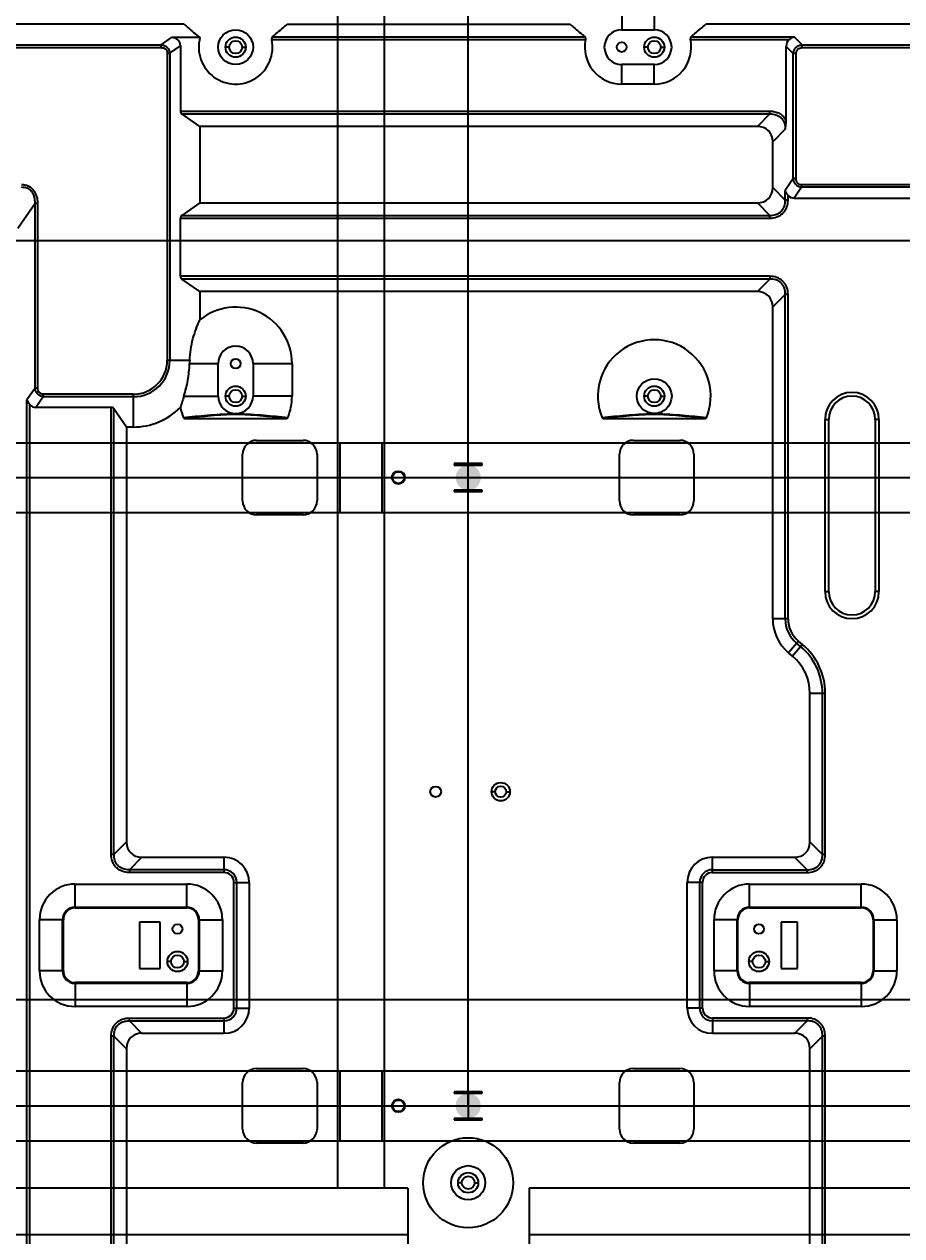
# Model space of a CAD drawing. Header units: millimetres. Extents: x 2012 to 4072, y 216 to 1572.
# Drawn here: x 2723.1 to 2911.8, y 522.2 to 782.5 of the extents above; entities that cross this region are included whole.
import ezdxf

# ---------------------------------------------------------------- set-up
doc = ezdxf.new("R2010")
doc.units = ezdxf.units.MM
doc.header["$LTSCALE"] = 46.255
doc.header["$PDMODE"] = 3
doc.header["$PDSIZE"] = 0.3125
doc.layers.get('0').update_dxf_attribs({"linetype": 'CONTINUOUS'})
doc.layers.get('Defpoints').update_dxf_attribs({"linetype": 'CONTINUOUS'})
doc.layers.add('02___PRT_ALL_AXES', color=7, linetype='CONTINUOUS')
doc.styles.get("Standard").update_dxf_attribs({"font": 'simfang.ttf'})
doc.dimstyles.new('DIMSTYLE_1', dxfattribs={"dimtxt": 5, "dimasz": 5, "dimexe": 0.18, "dimexo": 0.0625, "dimgap": 0.09, "dimtad": 1, "dimdec": 1, "dimdsep": 46, "dimtxsty": 'Standard', "dimblk": '_FILLED', "dimcen": 0.09, "dimclrt": 5, "dimadec": 0, "dimazin": 0, "dimtp": 0.5, "dimtm": 0.5, "dimtfac": 1, "dimtdec": 1, "dimtofl": 0, "dimtmove": 0, "dimatfit": 3, "dimldrblk": '_FILLED', "dimfxl": 1, "dimtolj": 1, "dimarcsym": 0})

# ---------------------------------------------------------------- blocks, each defined once
blk = doc.blocks.new('_FILLED')
at = {"color": 0, "linetype": 'ByBlock'}
blk.add_solid([(0, 0), (-1, 0.2), (-1, -0.2)], dxfattribs=at)
blk = doc.blocks.new('*D141')
at = {"color": 0, "lineweight": -2, "transparency": 16777216}
for p, q in [((3257.15, 1069.04), (3548.71, 1069.04)), ((3548.53, 690.1), (3548.53, 1064.04)), ((2380.15, 685.1), (3548.71, 685.1))]:
    blk.add_line(p, q, dxfattribs=at)
at = {"layer": 'Defpoints', "color": 0, "transparency": 16777216}
for p in [(3257.09, 1069.04), (3548.53, 1069.04), (2380.09, 685.1)]:
    blk.add_point(p, dxfattribs=at)
at = {"color": 0, "lineweight": -2, "transparency": 16777216, "xscale": 5, "yscale": 5, "zscale": 5}
for p, rotation in [((3548.53, 1069.04), 90), ((3548.53, 685.1), 270)]:
    blk.add_blockref('_FILLED', p, dxfattribs=dict(at, rotation=rotation))
at = {"color": 5, "transparency": 16777216, "insert": (3545.9, 877.07), "char_height": 5, "attachment_point": 5, "rotation": 90}
blk.add_mtext('\\A1;383.9', dxfattribs=at)
blk = doc.blocks.new('*D142')
at = {"color": 0, "lineweight": -2, "transparency": 16777216}
for p, q in [((3257.15, 1069.04), (3602.72, 1069.04)), ((3602.54, 555.1), (3602.54, 1064.04)), ((2380.15, 550.1), (3602.72, 550.1))]:
    blk.add_line(p, q, dxfattribs=at)
at = {"layer": 'Defpoints', "color": 0, "transparency": 16777216}
for p in [(3257.09, 1069.04), (3602.54, 1069.04), (2380.09, 550.1)]:
    blk.add_point(p, dxfattribs=at)
at = {"color": 0, "lineweight": -2, "transparency": 16777216, "xscale": 5, "yscale": 5, "zscale": 5}
for p, rotation in [((3602.54, 1069.04), 90), ((3602.54, 550.1), 270)]:
    blk.add_blockref('_FILLED', p, dxfattribs=dict(at, rotation=rotation))
at = {"color": 5, "transparency": 16777216, "insert": (3599.91, 809.57), "char_height": 5, "attachment_point": 5, "rotation": 90}
blk.add_mtext('\\A1;518.9', dxfattribs=at)
blk = doc.blocks.new('*D148')
at = {"color": 0, "lineweight": -2, "transparency": 16777216}
for p, q in [((2818.59, 550.16), (2818.59, 1308.72)), ((2823.59, 1308.54), (3369.74, 1308.54)), ((3374.74, 550.22), (3374.74, 1308.72))]:
    blk.add_line(p, q, dxfattribs=at)
at = {"layer": 'Defpoints', "color": 0, "transparency": 16777216}
for p in [(3374.74, 1308.54), (2818.59, 550.1), (3374.74, 550.16)]:
    blk.add_point(p, dxfattribs=at)
at = {"color": 0, "lineweight": -2, "transparency": 16777216, "xscale": 5, "yscale": 5, "zscale": 5, "rotation": 180}
blk.add_blockref('_FILLED', (2818.59, 1308.54), dxfattribs=at)
at = {"color": 0, "lineweight": -2, "transparency": 16777216, "xscale": 5, "yscale": 5, "zscale": 5}
blk.add_blockref('_FILLED', (3374.74, 1308.54), dxfattribs=at)
at = {"color": 5, "transparency": 16777216, "insert": (3096.67, 1311.17), "char_height": 5, "attachment_point": 5}
blk.add_mtext('\\A1;556.2', dxfattribs=at)
blk = doc.blocks.new('*D149')
at = {"color": 0, "lineweight": -2, "transparency": 16777216}
for p, q in [((2714.09, 550.16), (2714.09, 1367.19)), ((2719.09, 1367.01), (3369.74, 1367.01)), ((3374.74, 550.29), (3374.74, 1367.19))]:
    blk.add_line(p, q, dxfattribs=at)
at = {"layer": 'Defpoints', "color": 0, "transparency": 16777216}
for p in [(3374.74, 1367.01), (2714.09, 550.1), (3374.74, 550.22)]:
    blk.add_point(p, dxfattribs=at)
at = {"color": 0, "lineweight": -2, "transparency": 16777216, "xscale": 5, "yscale": 5, "zscale": 5, "rotation": 180}
blk.add_blockref('_FILLED', (2714.09, 1367.01), dxfattribs=at)
at = {"color": 0, "lineweight": -2, "transparency": 16777216, "xscale": 5, "yscale": 5, "zscale": 5}
blk.add_blockref('_FILLED', (3374.74, 1367.01), dxfattribs=at)
at = {"color": 5, "transparency": 16777216, "insert": (3044.42, 1369.65), "char_height": 5, "attachment_point": 5}
blk.add_mtext('\\A1;660.7', dxfattribs=at)
blk = doc.blocks.new('*D150')
at = {"color": 0, "lineweight": -2, "transparency": 16777216}
for p, q in [((2636.09, 550.16), (2636.09, 1406.92)), ((2641.09, 1406.74), (3369.74, 1406.74)), ((3374.74, 550.16), (3374.74, 1406.92))]:
    blk.add_line(p, q, dxfattribs=at)
at = {"layer": 'Defpoints', "color": 0, "transparency": 16777216}
for p in [(3374.74, 1406.74), (2636.09, 550.1), (3374.74, 550.1)]:
    blk.add_point(p, dxfattribs=at)
at = {"color": 0, "lineweight": -2, "transparency": 16777216, "xscale": 5, "yscale": 5, "zscale": 5, "rotation": 180}
blk.add_blockref('_FILLED', (2636.09, 1406.74), dxfattribs=at)
at = {"color": 0, "lineweight": -2, "transparency": 16777216, "xscale": 5, "yscale": 5, "zscale": 5}
blk.add_blockref('_FILLED', (3374.74, 1406.74), dxfattribs=at)
at = {"color": 5, "transparency": 16777216, "insert": (3005.42, 1409.37), "char_height": 5, "attachment_point": 5}
blk.add_mtext('\\A1;738.7', dxfattribs=at)
blk = doc.blocks.new('*D151')
at = {"color": 0, "lineweight": -2, "transparency": 16777216}
for p, q in [((2563.09, 550.16), (2563.09, 1434.78)), ((2568.09, 1434.6), (3369.74, 1434.6)), ((3374.74, 550.16), (3374.74, 1434.78))]:
    blk.add_line(p, q, dxfattribs=at)
at = {"layer": 'Defpoints', "color": 0, "transparency": 16777216}
for p in [(3374.74, 1434.6), (2563.09, 550.1), (3374.74, 550.1)]:
    blk.add_point(p, dxfattribs=at)
at = {"color": 0, "lineweight": -2, "transparency": 16777216, "xscale": 5, "yscale": 5, "zscale": 5, "rotation": 180}
blk.add_blockref('_FILLED', (2563.09, 1434.6), dxfattribs=at)
at = {"color": 0, "lineweight": -2, "transparency": 16777216, "xscale": 5, "yscale": 5, "zscale": 5}
blk.add_blockref('_FILLED', (3374.74, 1434.6), dxfattribs=at)
at = {"color": 5, "transparency": 16777216, "insert": (2968.92, 1437.24), "char_height": 5, "attachment_point": 5}
blk.add_mtext('\\A1;811.7', dxfattribs=at)
blk = doc.blocks.new('*D152')
at = {"color": 0, "lineweight": -2, "transparency": 16777216}
for p, q in [((2476.09, 550.16), (2476.09, 1472.85)), ((2481.09, 1472.67), (3369.74, 1472.67)), ((3374.74, 550.16), (3374.74, 1472.85))]:
    blk.add_line(p, q, dxfattribs=at)
at = {"layer": 'Defpoints', "color": 0, "transparency": 16777216}
for p in [(3374.74, 1472.67), (2476.09, 550.1), (3374.74, 550.1)]:
    blk.add_point(p, dxfattribs=at)
at = {"color": 0, "lineweight": -2, "transparency": 16777216, "xscale": 5, "yscale": 5, "zscale": 5, "rotation": 180}
blk.add_blockref('_FILLED', (2476.09, 1472.67), dxfattribs=at)
at = {"color": 0, "lineweight": -2, "transparency": 16777216, "xscale": 5, "yscale": 5, "zscale": 5}
blk.add_blockref('_FILLED', (3374.74, 1472.67), dxfattribs=at)
at = {"color": 5, "transparency": 16777216, "insert": (2925.42, 1475.3), "char_height": 5, "attachment_point": 5}
blk.add_mtext('\\A1;898.7', dxfattribs=at)
blk = doc.blocks.new('*D153')
at = {"color": 0, "lineweight": -2, "transparency": 16777216}
for p, q in [((2380.09, 547.46), (2380.09, 1512.09)), ((2385.09, 1511.91), (3369.74, 1511.91)), ((3374.74, 550.16), (3374.74, 1512.09))]:
    blk.add_line(p, q, dxfattribs=at)
at = {"layer": 'Defpoints', "color": 0, "transparency": 16777216}
for p in [(3374.74, 1511.91), (3374.74, 550.1), (2380.09, 547.4)]:
    blk.add_point(p, dxfattribs=at)
at = {"color": 0, "lineweight": -2, "transparency": 16777216, "xscale": 5, "yscale": 5, "zscale": 5, "rotation": 180}
blk.add_blockref('_FILLED', (2380.09, 1511.91), dxfattribs=at)
at = {"color": 0, "lineweight": -2, "transparency": 16777216, "xscale": 5, "yscale": 5, "zscale": 5}
blk.add_blockref('_FILLED', (3374.74, 1511.91), dxfattribs=at)
at = {"color": 5, "transparency": 16777216, "insert": (2877.42, 1514.55), "char_height": 5, "attachment_point": 5}
blk.add_mtext('\\A1;994.7', dxfattribs=at)
blk = doc.blocks.new('*D162')
at = {"color": 0, "lineweight": -2, "transparency": 16777216}
for p, q in [((2961.53, 1069.04), (2088.84, 1069.04)), ((2089.02, 740.97), (2089.02, 1064.04)), ((2961.53, 735.97), (2088.84, 735.97))]:
    blk.add_line(p, q, dxfattribs=at)
at = {"layer": 'Defpoints', "color": 0, "transparency": 16777216}
for p in [(2089.02, 1069.04), (2961.59, 1069.04), (2961.59, 735.97)]:
    blk.add_point(p, dxfattribs=at)
at = {"color": 0, "lineweight": -2, "transparency": 16777216, "xscale": 5, "yscale": 5, "zscale": 5}
for p, rotation in [((2089.02, 1069.04), 90), ((2089.02, 735.97), 270)]:
    blk.add_blockref('_FILLED', p, dxfattribs=dict(at, rotation=rotation))
at = {"color": 5, "transparency": 16777216, "insert": (2086.39, 902.51), "char_height": 5, "attachment_point": 5, "rotation": 90}
blk.add_mtext('\\A1;333.1', dxfattribs=at)
blk = doc.blocks.new('*D168')
at = {"color": 0, "lineweight": -2, "transparency": 16777216}
for p, q in [((2831.71, 527.34), (2831.71, 326.65)), ((3374.74, 527.15), (3374.74, 326.65)), ((2836.71, 326.83), (3369.74, 326.83))]:
    blk.add_line(p, q, dxfattribs=at)
at = {"layer": 'Defpoints', "color": 0, "transparency": 16777216}
for p in [(2831.71, 527.4), (3374.74, 527.21), (3374.74, 326.83)]:
    blk.add_point(p, dxfattribs=at)
at = {"color": 0, "lineweight": -2, "transparency": 16777216, "xscale": 5, "yscale": 5, "zscale": 5, "rotation": 180}
blk.add_blockref('_FILLED', (2831.71, 326.83), dxfattribs=at)
at = {"color": 0, "lineweight": -2, "transparency": 16777216, "xscale": 5, "yscale": 5, "zscale": 5}
blk.add_blockref('_FILLED', (3374.74, 326.83), dxfattribs=at)
at = {"color": 5, "transparency": 16777216, "insert": (3103.22, 329.45), "char_height": 5, "attachment_point": 5}
blk.add_mtext('\\A1;543', dxfattribs=at)
blk = doc.blocks.new('*D169')
at = {"color": 0, "lineweight": -2, "transparency": 16777216}
for p, q in [((2805.62, 527.34), (2805.62, 303.45)), ((3374.74, 527.27), (3374.74, 303.45)), ((2810.62, 303.63), (3369.74, 303.63))]:
    blk.add_line(p, q, dxfattribs=at)
at = {"layer": 'Defpoints', "color": 0, "transparency": 16777216}
for p in [(2805.62, 527.4), (3374.74, 527.34), (3374.74, 303.63)]:
    blk.add_point(p, dxfattribs=at)
at = {"color": 0, "lineweight": -2, "transparency": 16777216, "xscale": 5, "yscale": 5, "zscale": 5, "rotation": 180}
blk.add_blockref('_FILLED', (2805.62, 303.63), dxfattribs=at)
at = {"color": 0, "lineweight": -2, "transparency": 16777216, "xscale": 5, "yscale": 5, "zscale": 5}
blk.add_blockref('_FILLED', (3374.74, 303.63), dxfattribs=at)
at = {"color": 5, "transparency": 16777216, "insert": (3086.09, 306.27), "char_height": 5, "attachment_point": 5}
blk.add_mtext('\\A1;569.1', dxfattribs=at)
blk = doc.blocks.new('*D170')
at = {"color": 0, "lineweight": -2, "transparency": 16777216}
for p, q in [((2581.66, 527.34), (2581.66, 266)), ((3374.74, 527.34), (3374.74, 266)), ((2586.66, 266.18), (3369.74, 266.18))]:
    blk.add_line(p, q, dxfattribs=at)
at = {"layer": 'Defpoints', "color": 0, "transparency": 16777216}
for p in [(2581.66, 527.4), (3374.74, 527.4), (3374.74, 266.18)]:
    blk.add_point(p, dxfattribs=at)
at = {"color": 0, "lineweight": -2, "transparency": 16777216, "xscale": 5, "yscale": 5, "zscale": 5, "rotation": 180}
blk.add_blockref('_FILLED', (2581.66, 266.18), dxfattribs=at)
at = {"color": 0, "lineweight": -2, "transparency": 16777216, "xscale": 5, "yscale": 5, "zscale": 5}
blk.add_blockref('_FILLED', (3374.74, 266.18), dxfattribs=at)
at = {"color": 5, "transparency": 16777216, "insert": (2978.2, 268.81), "char_height": 5, "attachment_point": 5}
blk.add_mtext('\\A1;793.1', dxfattribs=at)
blk = doc.blocks.new('*D171')
at = {"color": 0, "lineweight": -2, "transparency": 16777216}
for p, q in [((2555.49, 527.34), (2555.49, 243.26)), ((3374.74, 527.34), (3374.74, 243.26)), ((2560.49, 243.44), (3369.74, 243.44))]:
    blk.add_line(p, q, dxfattribs=at)
at = {"layer": 'Defpoints', "color": 0, "transparency": 16777216}
for p in [(2555.49, 527.4), (3374.74, 527.4), (3374.74, 243.44)]:
    blk.add_point(p, dxfattribs=at)
at = {"color": 0, "lineweight": -2, "transparency": 16777216, "xscale": 5, "yscale": 5, "zscale": 5, "rotation": 180}
blk.add_blockref('_FILLED', (2555.49, 243.44), dxfattribs=at)
at = {"color": 0, "lineweight": -2, "transparency": 16777216, "xscale": 5, "yscale": 5, "zscale": 5}
blk.add_blockref('_FILLED', (3374.74, 243.44), dxfattribs=at)
at = {"color": 5, "transparency": 16777216, "insert": (2965.12, 246.08), "char_height": 5, "attachment_point": 5}
blk.add_mtext('\\A1;819.3', dxfattribs=at)
blk = doc.blocks.new('*D172')
at = {"color": 0, "lineweight": -2, "transparency": 16777216}
for p, q in [((3374.74, 532.34), (3374.74, 216.6)), ((2497.69, 527.34), (2497.69, 216.6)), ((2502.69, 216.78), (3369.74, 216.78))]:
    blk.add_line(p, q, dxfattribs=at)
at = {"layer": 'Defpoints', "color": 0, "transparency": 16777216}
for p in [(3374.74, 532.4), (2497.69, 527.4), (3374.74, 216.78)]:
    blk.add_point(p, dxfattribs=at)
at = {"color": 0, "lineweight": -2, "transparency": 16777216, "xscale": 5, "yscale": 5, "zscale": 5, "rotation": 180}
blk.add_blockref('_FILLED', (2497.69, 216.78), dxfattribs=at)
at = {"color": 0, "lineweight": -2, "transparency": 16777216, "xscale": 5, "yscale": 5, "zscale": 5}
blk.add_blockref('_FILLED', (3374.74, 216.78), dxfattribs=at)
at = {"color": 5, "transparency": 16777216, "insert": (2936.22, 219.4), "char_height": 5, "attachment_point": 5}
blk.add_mtext('\\A1;877', dxfattribs=at)
blk = doc.blocks.new('*D173')
at = {"color": 0, "lineweight": -2, "transparency": 16777216}
for p, q in [((2961.47, 1069.04), (2017.48, 1069.04)), ((2017.66, 577.84), (2017.66, 1064.04)), ((2961.53, 572.84), (2017.48, 572.84))]:
    blk.add_line(p, q, dxfattribs=at)
at = {"layer": 'Defpoints', "color": 0, "transparency": 16777216}
for p in [(2017.66, 1069.04), (2961.53, 1069.04), (2961.59, 572.84)]:
    blk.add_point(p, dxfattribs=at)
at = {"color": 0, "lineweight": -2, "transparency": 16777216, "xscale": 5, "yscale": 5, "zscale": 5}
for p, rotation in [((2017.66, 1069.04), 90), ((2017.66, 572.84), 270)]:
    blk.add_blockref('_FILLED', p, dxfattribs=dict(at, rotation=rotation))
at = {"color": 5, "transparency": 16777216, "insert": (2015.03, 820.94), "char_height": 5, "attachment_point": 5, "rotation": 90}
blk.add_mtext('\\A1;496.2', dxfattribs=at)
blk = doc.blocks.new('*D180')
at = {"color": 0, "lineweight": -2, "transparency": 16777216}
for p, q in [((2581.66, 522.34), (2581.66, 509.76)), ((2805.62, 522.34), (2805.62, 509.76)), ((2800.62, 509.94), (2586.66, 509.94))]:
    blk.add_line(p, q, dxfattribs=at)
at = {"layer": 'Defpoints', "color": 0, "transparency": 16777216}
for p in [(2581.66, 522.4), (2805.62, 522.4), (2581.66, 509.94)]:
    blk.add_point(p, dxfattribs=at)
at = {"color": 0, "lineweight": -2, "transparency": 16777216, "xscale": 5, "yscale": 5, "zscale": 5, "rotation": 180}
blk.add_blockref('_FILLED', (2581.66, 509.94), dxfattribs=at)
at = {"color": 0, "lineweight": -2, "transparency": 16777216, "xscale": 5, "yscale": 5, "zscale": 5}
blk.add_blockref('_FILLED', (2805.62, 509.94), dxfattribs=at)
at = {"color": 5, "transparency": 16777216, "insert": (2693.64, 512.53), "char_height": 5, "attachment_point": 5}
blk.add_mtext('\\A1;224', dxfattribs=at)

msp = doc.modelspace()

# ---------------------------------------------------------------- hatches: boundary and pattern name
h = msp.add_hatch(color=7)
h.dxf.hatch_style = 1
h.paths.add_polyline_path([(2382.79, 685.1, 1), (2377.39, 685.1, 1)])
h.paths.add_polyline_path([(2473.39, 685.1, 1), (2478.79, 685.1, 1)])
h.paths.add_polyline_path([(2560.39, 685.1, 1), (2565.79, 685.1, 1)])
h.paths.add_polyline_path([(2638.79, 685.1, 1), (2633.39, 685.1, 1)])
h.paths.add_polyline_path([(2716.79, 685.1, 1), (2711.39, 685.1, 1)])
h.paths.add_polyline_path([(2821.29, 685.1, 1), (2815.89, 685.1, 1)])
h.paths.add_polyline_path([(2920.39, 685.1, 1), (2925.79, 685.1, 1)])
h.paths.add_polyline_path([(3003.79, 685.1, 1), (2998.39, 685.1, 1)])
h.paths.add_polyline_path([(3076.79, 685.1, 1), (3071.39, 685.1, 1)])
h.paths.add_polyline_path([(3158.39, 685.1, 1), (3163.79, 685.1, 1)])
h.paths.add_polyline_path([(3254.39, 685.1, 1), (3259.79, 685.1, 1)])
h = msp.add_hatch(color=7)
h.dxf.hatch_style = 1
h.paths.add_polyline_path([(2382.79, 550.1, 1), (2377.39, 550.1, 1)])
h.paths.add_polyline_path([(2473.39, 550.1, 1), (2478.79, 550.1, 1)])
h.paths.add_polyline_path([(2560.39, 550.1, 1), (2565.79, 550.1, 1)])
h.paths.add_polyline_path([(2638.79, 550.1, 1), (2633.39, 550.1, 1)])
h.paths.add_polyline_path([(2716.79, 550.1, 1), (2711.39, 550.1, 1)])
h.paths.add_polyline_path([(2821.29, 550.1, 1), (2815.89, 550.1, 1)])
h.paths.add_polyline_path([(2920.39, 550.1, 1), (2925.79, 550.1, 1)])
h.paths.add_polyline_path([(3003.79, 550.1, 1), (2998.39, 550.1, 1)])
h.paths.add_polyline_path([(3076.79, 550.1, 1), (3071.39, 550.1, 1)])
h.paths.add_polyline_path([(3158.39, 550.1, 1), (3163.79, 550.1, 1)])
h.paths.add_polyline_path([(3254.39, 550.1, 1), (3259.79, 550.1, 1)])

# ---------------------------------------------------------------- linework, layer by layer
at = {"color": 1}
for p, q in [((2790.59, 532.4), (2790.59, 972.8)), ((2800.59, 532.4), (2800.59, 972.8)), ((2818.59, 552.8), (2818.59, 547.4)), ((2805.62, 532.4), (2805.62, 522.4)), ((2831.71, 532.4), (2831.71, 522.4))]:
    msp.add_line(p, q, dxfattribs=at)
at = {"color": 7, "linetype": 'Continuous'}
for p, q in [((2851.59, 789.73), (2851.59, 781.34)), ((2858.59, 789.73), (2858.59, 781.34)), ((2757.51, 782.52), (2437.27, 782.52)), ((2779.67, 782.52), (2840.51, 782.52)), ((2851.59, 781.34), (2858.59, 781.34)), ((3199.91, 782.52), (2869.67, 782.52)), ((2752.56, 778.11), (2754.79, 779.64)), ((2760.93, 779.64), (2754.79, 779.64)), ((2776.35, 779.23), (2843.83, 779.23)), ((2776.5, 779.84), (2843.68, 779.84)), ((2866.35, 779.23), (2887.61, 779.23)), ((2866.5, 779.84), (2888.64, 779.84)), ((2890.37, 778.11), (2888.64, 779.84)), ((2557.14, 778.11), (2752.56, 778.11)), ((2557.14, 777.5), (2752.56, 777.5)), ((2752.56, 777.5), (2752.56, 778.11)), ((2753.89, 776.33), (2753.89, 710.31)), ((2753.89, 776.33), (2754.43, 776.33)), ((2754.43, 776.33), (2756.73, 777.91)), ((2754.43, 776.33), (2754.43, 710.31)), ((2756.73, 777.91), (2756.73, 763.85)), ((2767.22, 777.6), (2766.42, 777.6)), ((2769.97, 777.6), (2770.77, 777.6)), ((2857.22, 777.6), (2856.42, 777.6)), ((2859.97, 777.6), (2860.77, 777.6)), ((2886.94, 761.8), (2886.94, 777.73)), ((2888.47, 776.2), (2886.94, 777.73)), ((2889.08, 776.2), (2888.47, 776.2)), ((2888.47, 749.34), (2888.47, 776.2)), ((2889.08, 749.34), (2889.08, 776.2)), ((2890.37, 778.11), (3291.59, 778.11)), ((2890.37, 777.5), (2890.37, 778.11)), ((2890.37, 777.5), (3291.59, 777.5)), ((2851.59, 769.67), (2851.59, 773.86)), ((2858.59, 773.86), (2851.59, 773.86)), ((2858.59, 769.67), (2858.59, 773.86)), ((2858.59, 769.67), (2851.59, 769.67)), ((2756.73, 763.85), (2883.45, 763.85)), ((2760.93, 760.56), (2757.03, 763.25)), ((2757.03, 763.25), (2883.45, 763.25)), ((2883.45, 763.25), (2880.76, 760.56)), ((2883.45, 763.25), (2883.45, 763.85)), ((2760.93, 760.56), (2760.93, 744.14)), ((2880.76, 760.56), (2760.93, 760.56)), ((2886.74, 759.96), (2884.05, 757.27)), ((2884.05, 747.43), (2884.05, 757.27)), ((2884.05, 747.43), (2886.74, 744.74)), ((2888.47, 749.34), (2886.74, 746.82)), ((2889.08, 749.34), (2888.47, 749.34)), ((2890.25, 747.48), (2888.66, 745.17)), ((2988.39, 748.01), (2890.25, 748.01)), ((2890.25, 748.01), (2890.25, 747.48)), ((2988.39, 747.48), (2890.25, 747.48)), ((2886.74, 744.74), (2886.74, 746.82)), ((2887.34, 744.74), (2886.74, 744.74)), ((2887.34, 744.74), (2887.34, 745.79)), ((2888.66, 745.17), (2945.7, 745.17)), ((2725.47, 744.03), (2721.75, 738.61)), ((2725.47, 704.34), (2725.47, 744.03)), ((2726.08, 744.03), (2725.47, 744.03)), ((2726.08, 704.34), (2726.08, 744.03)), ((2760.93, 744.14), (2757.03, 741.45)), ((2760.93, 744.14), (2880.76, 744.14)), ((2880.76, 744.14), (2883.45, 741.45)), ((2756.73, 728.35), (2756.73, 740.85)), ((2756.73, 740.85), (2883.45, 740.85)), ((2757.03, 741.45), (2883.45, 741.45)), ((2883.45, 740.85), (2883.45, 741.45)), ((2883.45, 728.35), (2756.73, 728.35)), ((2760.93, 725.06), (2757.03, 727.75)), ((2883.45, 727.75), (2757.03, 727.75)), ((2883.45, 727.75), (2880.76, 725.06)), ((2883.45, 728.35), (2883.45, 727.75)), ((2760.93, 725.06), (2760.93, 719)), ((2880.76, 725.06), (2760.93, 725.06)), ((2886.74, 724.46), (2884.05, 721.77)), ((2887.34, 724.46), (2886.74, 724.46)), ((2886.74, 654.76), (2886.74, 724.46)), ((2887.34, 654.76), (2887.34, 724.46)), ((2884.05, 654.76), (2884.05, 721.77)), ((2753.89, 710.31), (2758.71, 710.31)), ((2758.69, 709.6), (2764.85, 709.6)), ((2764.85, 702.6), (2764.85, 709.6)), ((2772.33, 709.6), (2772.33, 702.6)), ((2772.33, 709.6), (2780.72, 709.6)), ((2780.72, 709.6), (2780.72, 702.6)), ((2725.47, 704.34), (2723.74, 701.82)), ((2726.08, 704.34), (2725.47, 704.34)), ((2727.25, 703.01), (2727.25, 702.48)), ((2746.59, 703.01), (2727.25, 703.01)), ((2746.59, 703.01), (2746.59, 695.97)), ((2723.74, 486.87), (2723.74, 701.82)), ((2724.34, 486.87), (2724.34, 700.79)), ((2727.25, 702.48), (2725.66, 700.17)), ((2746.59, 702.48), (2727.25, 702.48)), ((2757.47, 702.6), (2764.85, 702.6)), ((2767.22, 702.6), (2766.42, 702.6)), ((2769.97, 702.6), (2770.77, 702.6)), ((2780.72, 702.6), (2772.33, 702.6)), ((2857.22, 702.6), (2856.42, 702.6)), ((2859.97, 702.6), (2860.77, 702.6)), ((2741.84, 700.17), (2725.66, 700.17)), ((2741.84, 604.13), (2741.84, 700.17)), ((2745.13, 695.97), (2742.44, 699.87)), ((2742.44, 604.13), (2742.44, 699.87)), ((2757.62, 697.83), (2779.56, 697.83)), ((2847.62, 697.83), (2869.56, 697.83)), ((2745.13, 695.97), (2745.13, 606.82)), ((2746.59, 695.97), (2745.13, 695.97)), ((2895.29, 697.6), (2896.09, 697.6)), ((2895.29, 660.6), (2895.29, 697.6)), ((2896.09, 660.6), (2896.09, 697.6)), ((2906.89, 697.6), (2906.09, 697.6)), ((2906.09, 697.6), (2906.09, 660.6)), ((2906.89, 697.6), (2906.89, 660.6)), ((2821.59, 688.1), (2815.59, 688.1)), ((2815.59, 688.1), (2815.59, 687.8)), ((2815.59, 687.8), (2821.59, 687.8)), ((2821.59, 687.8), (2821.59, 688.1)), ((2821.59, 682.4), (2815.59, 682.4)), ((2815.59, 682.4), (2815.59, 682.1)), ((2821.59, 682.1), (2821.59, 682.4)), ((2815.59, 682.1), (2821.59, 682.1)), ((2895.29, 660.6), (2896.09, 660.6)), ((2906.89, 660.6), (2906.09, 660.6)), ((2887.34, 654.76), (2884.05, 654.76)), ((2889.58, 649.98), (2887.46, 647.46)), ((2890.43, 649.26), (2888.32, 646.74)), ((2890.04, 648.79), (2889.19, 649.51)), ((2890.43, 649.26), (2889.58, 649.98)), ((2888.32, 646.74), (2887.46, 647.46)), ((2895.34, 638.72), (2892.05, 638.72)), ((2892.05, 606.82), (2892.05, 638.72)), ((2894.74, 604.13), (2894.74, 638.72)), ((2895.34, 604.13), (2895.34, 638.72)), ((2824.42, 617.6), (2823.62, 617.6)), ((2826.77, 617.6), (2827.57, 617.6)), ((2745.13, 606.82), (2742.44, 604.13)), ((2894.74, 604.13), (2892.05, 606.82)), ((2742.44, 604.13), (2741.84, 604.13)), ((2895.34, 604.13), (2894.74, 604.13)), ((2748.42, 603.52), (2745.74, 600.84)), ((2748.42, 603.52), (2766.09, 603.52)), ((2766.09, 603.52), (2766.09, 600.23)), ((2871.09, 603.52), (2888.76, 603.52)), ((2871.09, 600.23), (2871.09, 603.52)), ((2891.45, 600.84), (2888.76, 603.52)), ((2766.09, 600.84), (2745.74, 600.84)), ((2745.74, 600.84), (2745.74, 600.23)), ((2766.09, 600.23), (2745.74, 600.23)), ((2871.09, 600.84), (2891.45, 600.84)), ((2871.09, 600.23), (2891.45, 600.23)), ((2891.45, 600.23), (2891.45, 600.84)), ((2734.09, 597.76), (2758.09, 597.76)), ((2734.09, 592.63), (2734.09, 597.76)), ((2758.09, 592.63), (2758.09, 597.76)), ((2768.22, 598.1), (2771.52, 598.1)), ((2768.22, 571.1), (2768.22, 598.1)), ((2768.83, 571.1), (2768.83, 598.1)), ((2771.52, 598.1), (2771.52, 571.1)), ((2868.96, 598.1), (2865.67, 598.1)), ((2865.67, 571.1), (2865.67, 598.1)), ((2868.35, 571.1), (2868.35, 598.1)), ((2868.96, 571.1), (2868.96, 598.1)), ((2879.09, 597.76), (2903.09, 597.76)), ((2879.09, 592.63), (2879.09, 597.76)), ((2903.09, 592.63), (2903.09, 597.76)), ((2734.09, 592.79), (2758.09, 592.79)), ((2734.09, 592.63), (2758.09, 592.63)), ((2879.09, 592.79), (2903.09, 592.79)), ((2879.09, 592.63), (2903.09, 592.63)), ((2731.56, 590.1), (2726.43, 590.1)), ((2726.43, 579.1), (2726.43, 590.1)), ((2731.4, 579.1), (2731.4, 590.1)), ((2731.56, 579.1), (2731.56, 590.1)), ((2752.39, 589.6), (2747.89, 589.6)), ((2747.89, 589.6), (2747.89, 579.6)), ((2752.39, 579.6), (2752.39, 589.6)), ((2760.62, 590.1), (2765.75, 590.1)), ((2760.62, 590.1), (2760.62, 579.1)), ((2760.78, 590.1), (2760.78, 579.1)), ((2765.75, 590.1), (2765.75, 579.1)), ((2876.56, 590.1), (2871.43, 590.1)), ((2871.43, 579.1), (2871.43, 590.1)), ((2876.4, 579.1), (2876.4, 590.1)), ((2876.56, 579.1), (2876.56, 590.1)), ((2889.39, 589.6), (2885.89, 589.6)), ((2885.89, 589.6), (2885.89, 579.6)), ((2889.39, 579.6), (2889.39, 589.6)), ((2905.62, 590.1), (2910.75, 590.1)), ((2905.62, 590.1), (2905.62, 579.1)), ((2905.78, 590.1), (2905.78, 579.1)), ((2910.75, 590.1), (2910.75, 579.1)), ((2754.72, 581.1), (2753.92, 581.1)), ((2757.47, 581.1), (2758.27, 581.1)), ((2879.72, 581.1), (2878.92, 581.1)), ((2882.47, 581.1), (2883.27, 581.1)), ((2731.56, 579.1), (2726.43, 579.1)), ((2747.89, 579.6), (2752.39, 579.6)), ((2760.62, 579.1), (2765.75, 579.1)), ((2876.56, 579.1), (2871.43, 579.1)), ((2885.89, 579.6), (2889.39, 579.6)), ((2905.62, 579.1), (2910.75, 579.1)), ((2758.09, 576.57), (2734.09, 576.57)), ((2734.09, 576.57), (2734.09, 571.44)), ((2758.09, 576.41), (2734.09, 576.41)), ((2758.09, 576.57), (2758.09, 571.44)), ((2903.09, 576.57), (2879.09, 576.57)), ((2879.09, 576.57), (2879.09, 571.44)), ((2903.09, 576.41), (2879.09, 576.41)), ((2903.09, 576.57), (2903.09, 571.44)), ((2758.09, 571.44), (2734.09, 571.44)), ((2768.22, 571.1), (2771.52, 571.1)), ((2868.96, 571.1), (2865.67, 571.1)), ((2903.09, 571.44), (2879.09, 571.44)), ((2745.74, 568.97), (2766.09, 568.97)), ((2745.74, 568.36), (2745.74, 568.97)), ((2745.74, 568.36), (2766.09, 568.36)), ((2745.74, 568.36), (2748.42, 565.67)), ((2766.09, 568.97), (2766.09, 565.67)), ((2891.45, 568.97), (2871.09, 568.97)), ((2871.09, 568.97), (2871.09, 565.67)), ((2891.45, 568.36), (2871.09, 568.36)), ((2888.76, 565.67), (2891.45, 568.36)), ((2891.45, 568.97), (2891.45, 568.36)), ((2742.44, 565.07), (2741.84, 565.07)), ((2741.84, 473.69), (2741.84, 565.07)), ((2742.44, 565.07), (2745.13, 562.38)), ((2742.44, 473.69), (2742.44, 565.07)), ((2766.09, 565.67), (2748.42, 565.67)), ((2888.76, 565.67), (2871.09, 565.67)), ((2892.05, 562.38), (2894.74, 565.07)), ((2895.34, 565.07), (2894.74, 565.07)), ((2894.74, 473.69), (2894.74, 565.07)), ((2895.34, 473.69), (2895.34, 565.07)), ((2745.13, 562.38), (2745.13, 469.04)), ((2892.05, 469.04), (2892.05, 562.38)), ((2821.59, 553.1), (2815.59, 553.1)), ((2815.59, 553.1), (2815.59, 552.8)), ((2815.59, 552.8), (2821.59, 552.8)), ((2821.59, 552.8), (2821.59, 553.1)), ((2821.59, 547.4), (2815.59, 547.4)), ((2815.59, 547.4), (2815.59, 547.1)), ((2815.59, 547.1), (2821.59, 547.1)), ((2821.59, 547.1), (2821.59, 547.4)), ((2817.22, 533.57), (2816.42, 533.57)), ((2819.97, 533.57), (2820.77, 533.57))]:
    msp.add_line(p, q, dxfattribs=at)
at = {"color": 3}
for p, q in [((2773.09, 693.1), (2783.09, 693.1)), ((2791.09, 677.6), (2791.09, 692.6)), ((2800.09, 677.6), (2800.09, 692.6)), ((2854.09, 693.1), (2864.09, 693.1)), ((2770.09, 680.1), (2770.09, 690.1)), ((2786.09, 690.1), (2786.09, 680.1)), ((2851.09, 680.1), (2851.09, 690.1)), ((2867.09, 690.1), (2867.09, 680.1)), ((2783.09, 677.1), (2773.09, 677.1)), ((2864.09, 677.1), (2854.09, 677.1)), ((2773.09, 558.1), (2783.09, 558.1)), ((2791.09, 542.6), (2791.09, 557.6)), ((2800.09, 542.6), (2800.09, 557.6)), ((2854.09, 558.1), (2864.09, 558.1)), ((2770.09, 545.1), (2770.09, 555.1)), ((2786.09, 555.1), (2786.09, 545.1)), ((2851.09, 545.1), (2851.09, 555.1)), ((2867.09, 555.1), (2867.09, 545.1)), ((2783.09, 542.1), (2773.09, 542.1)), ((2864.09, 542.1), (2854.09, 542.1))]:
    msp.add_line(p, q, dxfattribs=at)
at = {"color": 1, "linetype": 'Continuous'}
for p, q in [((2805.62, 532.4), (2581.66, 532.4)), ((3056.61, 532.4), (2831.71, 532.4)), ((2805.62, 522.4), (2581.66, 522.4)), ((3056.61, 522.4), (2831.71, 522.4))]:
    msp.add_line(p, q, dxfattribs=at)
at = {"color": 7, "linetype": 'Continuous'}
for centre, radius in [((2768.59, 777.6), 3.74), ((2768.59, 777.6), 2.17), ((2768.59, 777.6), 1.38), ((2851.59, 777.6), 1.05), ((2858.59, 777.6), 2.17), ((2858.59, 777.6), 1.38), ((2768.59, 709.6), 1.05), ((2858.59, 702.6), 3.74), ((2768.59, 702.6), 2.17), ((2768.59, 702.6), 1.38), ((2858.59, 702.6), 2.17), ((2858.59, 702.6), 1.38), ((2803.59, 685.1), 1.25), ((2811.59, 617.6), 1.15), ((2825.59, 617.6), 1.98), ((2825.59, 617.6), 1.18), ((2756.09, 588.1), 1.05), ((2881.09, 588.1), 1.05), ((2756.09, 581.1), 2.17), ((2881.09, 581.1), 2.17), ((2756.09, 581.1), 1.38), ((2881.09, 581.1), 1.38), ((2803.59, 550.1), 1.25), ((2818.59, 533.57), 9.67), ((2818.59, 533.57), 3.67), ((2818.59, 533.57), 2.17), ((2818.59, 533.57), 1.38)]:
    msp.add_circle(centre, radius, dxfattribs=at)
for centre, radius, start, end in [((2851.59, 777.6), 3.74, 90, 270), ((2858.59, 777.6), 3.74, 270, 90), ((2768.59, 777.6), 7.93, 165.1098, 11.8887), ((2851.59, 777.6), 7.93, 168.1113, 270), ((2858.59, 777.6), 7.93, 270, 11.8887), ((2768.59, 709.6), 12.13, 0, 129.1735), ((2858.59, 702.6), 12.13, 337.5245, 202.4755), ((2768.59, 709.6), 3.74, 0, 180), ((2746.59, 710.31), 7.84, 270, 0), ((2746.59, 710.31), 7.3, 270, 0), ((2867.07, 706.41), 108.43, 177.9369, 178.3137), ((2901.09, 697.6), 5.8, 0, 180), ((2910.17, 654.04), 160.23, 162.3591, 163.274), ((2768.59, 702.6), 3.74, 180, 0), ((2768.59, 702.6), 12.13, 337.5245, 0), ((2901.09, 697.6), 5, 0, 180), ((2746.59, 710.31), 14.34, 270, 314.8999), ((2768.59, 702.6), 12.13, 191.6298, 202.4755), ((2901.09, 660.6), 5.8, 180, 0), ((2901.09, 660.6), 5, 180, 0), ((2893.59, 654.76), 9.54, 180, 230), ((2893.59, 654.76), 6.85, 180, 230), ((2893.59, 654.76), 6.25, 180, 230), ((2881.59, 638.72), 13.15, 0, 50), ((2881.59, 638.72), 13.75, 0, 50), ((2881.59, 638.72), 10.46, 0, 50), ((2766.09, 598.1), 5.42, 0, 90), ((2871.09, 598.1), 5.42, 90, 180), ((2766.09, 598.1), 2.74, 0, 90), ((2766.09, 598.1), 2.13, 0, 90), ((2871.09, 598.1), 2.74, 90, 180), ((2871.09, 598.1), 2.13, 90, 180), ((2734.09, 590.1), 7.66, 90, 180), ((2758.09, 590.1), 7.66, 0, 90), ((2879.09, 590.1), 7.66, 90, 180), ((2903.09, 590.1), 7.66, 0, 90), ((2734.09, 590.1), 2.69, 90, 180), ((2734.09, 590.1), 2.53, 90, 180), ((2758.09, 590.1), 2.69, 0, 90), ((2758.09, 590.1), 2.53, 0, 90), ((2879.09, 590.1), 2.69, 90, 180), ((2879.09, 590.1), 2.53, 90, 180), ((2903.09, 590.1), 2.69, 0, 90), ((2903.09, 590.1), 2.53, 0, 90), ((2734.09, 579.1), 7.66, 180, 270), ((2734.09, 579.1), 2.69, 180, 270), ((2734.09, 579.1), 2.53, 180, 270), ((2758.09, 579.1), 7.66, 270, 0), ((2758.09, 579.1), 2.69, 270, 0), ((2758.09, 579.1), 2.53, 270, 0), ((2879.09, 579.1), 7.66, 180, 270), ((2879.09, 579.1), 2.69, 180, 270), ((2879.09, 579.1), 2.53, 180, 270), ((2903.09, 579.1), 7.66, 270, 0), ((2903.09, 579.1), 2.69, 270, 0), ((2903.09, 579.1), 2.53, 270, 0), ((2766.09, 571.1), 5.42, 270, 0), ((2766.09, 571.1), 2.74, 270, 0), ((2766.09, 571.1), 2.13, 270, 0), ((2871.09, 571.1), 5.42, 180, 270), ((2871.09, 571.1), 2.74, 180, 270), ((2871.09, 571.1), 2.13, 180, 270)]:
    msp.add_arc(centre, radius, start, end, dxfattribs=at)
at = {"color": 3}
for centre, start, end in [((2773.09, 690.1), 90, 180), ((2783.09, 690.1), 0, 90), ((2854.09, 690.1), 90, 180), ((2864.09, 690.1), 0, 90), ((2773.09, 680.1), 180, 270), ((2783.09, 680.1), 270, 0), ((2854.09, 680.1), 180, 270), ((2864.09, 680.1), 270, 0), ((2773.09, 555.1), 90, 180), ((2783.09, 555.1), 0, 90), ((2854.09, 555.1), 90, 180), ((2864.09, 555.1), 0, 90), ((2773.09, 545.1), 180, 270), ((2783.09, 545.1), 270, 0), ((2854.09, 545.1), 180, 270), ((2864.09, 545.1), 270, 0)]:
    msp.add_arc(centre, 3, start, end, dxfattribs=at)
at = {"color": 7, "linetype": 'Continuous'}
for centre, major_axis, ratio, start_param, end_param in [((2753.86, 777.1), (-2.59, -1.78), 0.700583, 2.692414, 3.936009), ((2889.48, 777.1), (2.01, -2.01), 0.774597, 3.05437, 3.800651), ((2757.32, 763.85), (0, 0.7), 0.8391, -4.712389, -3.665191), ((2879.66, 756.17), (3.47, 3.47), 0.774597, -0.659058, 0.659058), ((2879.66, 748.53), (-3.47, 3.47), 0.774597, -3.800651, -2.482535), ((2889.48, 748.04), (1.78, 2.59), 0.700583, 2.919012, 3.590771), ((2757.32, 740.85), (0, 0.7), 0.8391, 0.523599, 1.570796), ((2757.32, 728.35), (0, 0.7), 0.8391, -4.712389, -3.665191), ((2879.66, 720.67), (3.47, 3.47), 0.774597, -0.659058, 0.659058), ((2726.48, 703.04), (1.78, 2.59), 0.700583, 2.919012, 3.590771), ((2741.84, 699.58), (0.7, 0), 0.8391, 0.523599, 1.570796), ((2749.52, 607.91), (3.47, 3.47), 0.774597, 2.482535, 3.800651), ((2887.66, 607.91), (3.47, -3.47), 0.774597, -0.659058, 0.659058), ((2749.52, 561.29), (-3.47, 3.47), 0.774597, -0.659058, 0.659058), ((2887.66, 561.29), (3.47, 3.47), 0.774597, -0.659058, 0.659058)]:
    msp.add_ellipse(centre, major_axis=major_axis, ratio=ratio, start_param=start_param, end_param=end_param, dxfattribs=at)
for points, knots in [([(2757.51, 782.52), (2757.79, 782.28), (2758.91, 781.3), (2760.05, 780.34), (2760.93, 779.64)], [0, 0, 0, 0, 0.247908, 1, 1, 1, 1]), ([(2776.5, 779.84), (2776.78, 780.06), (2777.84, 780.94), (2778.89, 781.84), (2779.67, 782.52)], [0, 0, 0, 0, 0.252215, 1, 1, 1, 1]), ([(2840.51, 782.52), (2840.77, 782.3), (2841.81, 781.39), (2842.87, 780.5), (2843.68, 779.84)], [0, 0, 0, 0, 0.24812, 1, 1, 1, 1]), ([(2866.5, 779.84), (2866.78, 780.06), (2867.84, 780.94), (2868.89, 781.84), (2869.67, 782.52)], [0, 0, 0, 0, 0.252215, 1, 1, 1, 1]), ([(2776.5, 779.84), (2776.47, 779.81), (2776.41, 779.74), (2776.35, 779.59), (2776.33, 779.42), (2776.34, 779.3), (2776.35, 779.23)], [0, 0, 0, 0, 0.207063, 0.442501, 0.710723, 1, 1, 1, 1]), ([(2843.83, 779.23), (2843.84, 779.3), (2843.86, 779.42), (2843.84, 779.59), (2843.78, 779.74), (2843.71, 779.81), (2843.68, 779.84)], [0, 0, 0, 0, 0.289281, 0.557503, 0.79294, 1, 1, 1, 1]), ([(2866.5, 779.84), (2866.47, 779.81), (2866.41, 779.74), (2866.35, 779.59), (2866.33, 779.42), (2866.34, 779.3), (2866.35, 779.23)], [0, 0, 0, 0, 0.207064, 0.442501, 0.710723, 1, 1, 1, 1]), ([(2887.61, 779.23), (2887.7, 779.3), (2888.01, 779.54), (2888.36, 779.75), (2888.64, 779.84)], [0, 0, 0, 0, 0.262727, 1, 1, 1, 1]), ([(2752.56, 778.11), (2752.79, 778.09), (2753.26, 777.98), (2753.86, 777.6), (2754.29, 777.02), (2754.41, 776.56), (2754.43, 776.33)], [0, 0, 0, 0, 0.249123, 0.499208, 0.749769, 1, 1, 1, 1]), ([(2752.56, 777.5), (2752.73, 777.5), (2753.06, 777.46), (2753.44, 777.27), (2753.67, 777.03), (2753.84, 776.74), (2753.89, 776.49), (2753.89, 776.33)], [0, 0, 0, 0, 0.250263, 0.499848, 0.625201, 0.750553, 1, 1, 1, 1]), ([(2888.47, 776.2), (2888.49, 776.45), (2888.6, 776.93), (2889.02, 777.56), (2889.64, 777.98), (2890.13, 778.09), (2890.37, 778.11)], [0, 0, 0, 0, 0.249639, 0.499992, 0.750349, 1, 1, 1, 1]), ([(2889.08, 776.2), (2889.08, 776.37), (2889.13, 776.72), (2889.41, 777.17), (2889.86, 777.45), (2890.2, 777.5), (2890.37, 777.5)], [0, 0, 0, 0, 0.250266, 0.49999, 0.74972, 1, 1, 1, 1]), ([(2883.45, 763.85), (2883.8, 763.85), (2884.52, 763.77), (2885.53, 763.38), (2886.38, 762.72), (2886.78, 762.12), (2886.94, 761.8)], [0, 0, 0, 0, 0.250204, 0.50023, 0.750111, 1, 1, 1, 1]), ([(2883.45, 763.25), (2883.89, 763.26), (2884.56, 763.18), (2885.36, 762.81), (2885.89, 762.4), (2886.3, 761.87), (2886.67, 761.07), (2886.75, 760.39), (2886.74, 759.96)], [0, 0, 0, 0, 0.249444, 0.374712, 0.499985, 0.625263, 0.750539, 1, 1, 1, 1]), ([(2886.74, 759.96), (2886.77, 760.1), (2886.87, 760.71), (2886.94, 761.33), (2886.94, 761.8)], [0, 0, 0, 0, 0.244925, 1, 1, 1, 1]), ([(2726.08, 744.03), (2726.08, 744.52), (2725.98, 745.28), (2725.61, 746.2), (2725.2, 746.84), (2724.66, 747.36), (2724.02, 747.74), (2723.3, 747.97), (2722.8, 748.01), (2722.55, 748.01)], [0, 0, 0, 0, 0.249674, 0.374803, 0.499867, 0.624876, 0.749876, 0.874904, 1, 1, 1, 1]), ([(2725.47, 744.03), (2725.49, 744.45), (2725.44, 745.11), (2725.17, 745.93), (2724.84, 746.49), (2724.39, 746.96), (2723.82, 747.29), (2723.2, 747.46), (2722.76, 747.48), (2722.55, 747.48)], [0, 0, 0, 0, 0.24949, 0.374593, 0.49969, 0.624762, 0.74983, 0.874904, 1, 1, 1, 1]), ([(2890.25, 747.48), (2890.02, 747.49), (2889.55, 747.61), (2888.97, 748.04), (2888.6, 748.65), (2888.49, 749.11), (2888.47, 749.34)], [0, 0, 0, 0, 0.250205, 0.500763, 0.750859, 1, 1, 1, 1]), ([(2890.25, 748.01), (2890.09, 748.01), (2889.83, 748.06), (2889.55, 748.23), (2889.31, 748.46), (2889.12, 748.84), (2889.08, 749.17), (2889.08, 749.34)], [0, 0, 0, 0, 0.249409, 0.374751, 0.500104, 0.749704, 1, 1, 1, 1]), ([(2883.45, 740.85), (2883.96, 740.85), (2884.74, 740.97), (2885.67, 741.43), (2886.28, 741.91), (2886.76, 742.52), (2887.22, 743.45), (2887.34, 744.23), (2887.34, 744.74)], [0, 0, 0, 0, 0.249561, 0.374786, 0.499987, 0.62519, 0.750422, 1, 1, 1, 1]), ([(2883.45, 741.45), (2883.89, 741.44), (2884.56, 741.52), (2885.36, 741.89), (2885.89, 742.3), (2886.3, 742.83), (2886.67, 743.63), (2886.75, 744.3), (2886.74, 744.74)], [0, 0, 0, 0, 0.249448, 0.374714, 0.499986, 0.625261, 0.750534, 1, 1, 1, 1]), ([(2887.34, 745.79), (2887.28, 745.88), (2887.04, 746.19), (2886.83, 746.54), (2886.74, 746.82)], [0, 0, 0, 0, 0.262803, 1, 1, 1, 1]), ([(2887.34, 724.46), (2887.34, 724.97), (2887.22, 725.75), (2886.76, 726.68), (2886.28, 727.28), (2885.67, 727.77), (2884.74, 728.23), (2883.96, 728.35), (2883.45, 728.35)], [0, 0, 0, 0, 0.24956, 0.374786, 0.499987, 0.62519, 0.750422, 1, 1, 1, 1]), ([(2886.74, 724.46), (2886.75, 724.89), (2886.67, 725.57), (2886.3, 726.37), (2885.89, 726.9), (2885.36, 727.31), (2884.56, 727.68), (2883.89, 727.76), (2883.45, 727.75)], [0, 0, 0, 0, 0.249448, 0.374714, 0.499986, 0.625261, 0.750534, 1, 1, 1, 1]), ([(2758.71, 710.31), (2758.74, 711.1), (2758.89, 712.64), (2759.51, 715.59), (2760.31, 717.69), (2760.93, 719)], [0, 0, 0, 0, 0.260825, 0.515748, 1, 1, 1, 1]), ([(2757.47, 702.6), (2757.82, 703.71), (2758.4, 706.02), (2758.65, 708.39), (2758.69, 709.6)], [0, 0, 0, 0, 0.492117, 1, 1, 1, 1]), ([(2727.25, 702.48), (2727.02, 702.49), (2726.55, 702.61), (2725.97, 703.04), (2725.6, 703.65), (2725.49, 704.11), (2725.47, 704.34)], [0, 0, 0, 0, 0.250205, 0.500763, 0.750859, 1, 1, 1, 1]), ([(2727.25, 703.01), (2727.09, 703.01), (2726.83, 703.06), (2726.55, 703.23), (2726.31, 703.46), (2726.12, 703.84), (2726.08, 704.17), (2726.08, 704.34)], [0, 0, 0, 0, 0.249409, 0.374751, 0.500104, 0.749704, 1, 1, 1, 1]), ([(2724.34, 700.79), (2724.28, 700.88), (2724.04, 701.19), (2723.83, 701.54), (2723.74, 701.82)], [0, 0, 0, 0, 0.262803, 1, 1, 1, 1]), ([(2779.8, 697.96), (2778.96, 698.04), (2777.26, 698.21), (2774.65, 698.44), (2772.36, 698.61), (2770.32, 698.71), (2768.59, 698.74), (2766.86, 698.71), (2764.82, 698.61), (2762.53, 698.44), (2759.92, 698.21), (2758.22, 698.04), (2757.38, 697.96)], [0, 0, 0, 0, 0.112337, 0.227407, 0.350038, 0.41942, 0.499997, 0.580577, 0.649961, 0.772593, 0.887663, 1, 1, 1, 1]), ([(2757.38, 697.96), (2757.4, 697.92), (2757.48, 697.85), (2757.58, 697.83), (2757.62, 697.83)], [0, 0, 0, 0, 0.496971, 1, 1, 1, 1]), ([(2779.56, 697.83), (2778.74, 697.91), (2777.07, 698.08), (2774.51, 698.33), (2771.68, 698.57), (2768.59, 698.74), (2765.5, 698.57), (2762.67, 698.33), (2760.11, 698.08), (2758.45, 697.91), (2757.62, 697.83)], [0, 0, 0, 0, 0.112687, 0.228009, 0.350527, 0.499999, 0.649473, 0.771991, 0.887313, 1, 1, 1, 1]), ([(2779.56, 697.83), (2779.61, 697.83), (2779.7, 697.85), (2779.78, 697.92), (2779.8, 697.96)], [0, 0, 0, 0, 0.503029, 1, 1, 1, 1]), ([(2869.8, 697.96), (2868.96, 698.04), (2867.26, 698.21), (2864.65, 698.44), (2862.36, 698.61), (2860.32, 698.71), (2858.59, 698.74), (2856.86, 698.71), (2854.82, 698.61), (2852.53, 698.44), (2849.92, 698.21), (2848.22, 698.04), (2847.38, 697.96)], [0, 0, 0, 0, 0.112337, 0.227407, 0.350038, 0.419419, 0.499997, 0.580577, 0.649962, 0.772593, 0.887663, 1, 1, 1, 1]), ([(2847.38, 697.96), (2847.4, 697.92), (2847.48, 697.85), (2847.58, 697.83), (2847.62, 697.83)], [0, 0, 0, 0, 0.496971, 1, 1, 1, 1]), ([(2869.56, 697.83), (2868.74, 697.91), (2867.07, 698.08), (2864.51, 698.33), (2861.68, 698.57), (2858.59, 698.74), (2855.5, 698.57), (2852.67, 698.33), (2850.11, 698.08), (2848.45, 697.91), (2847.62, 697.83)], [0, 0, 0, 0, 0.112687, 0.228009, 0.350526, 0.499998, 0.649473, 0.771991, 0.887313, 1, 1, 1, 1]), ([(2869.56, 697.83), (2869.61, 697.83), (2869.7, 697.85), (2869.78, 697.92), (2869.8, 697.96)], [0, 0, 0, 0, 0.503029, 1, 1, 1, 1]), ([(2745.74, 600.23), (2745.22, 600.23), (2744.44, 600.36), (2743.51, 600.82), (2742.91, 601.3), (2742.42, 601.91), (2741.96, 602.84), (2741.84, 603.62), (2741.84, 604.13)], [0, 0, 0, 0, 0.24956, 0.374786, 0.499986, 0.625189, 0.75042, 1, 1, 1, 1]), ([(2745.74, 600.84), (2745.3, 600.82), (2744.62, 600.9), (2743.82, 601.27), (2743.29, 601.69), (2742.88, 602.21), (2742.51, 603.02), (2742.43, 603.69), (2742.44, 604.13)], [0, 0, 0, 0, 0.249447, 0.374713, 0.499985, 0.62526, 0.750532, 1, 1, 1, 1]), ([(2891.45, 600.23), (2891.96, 600.23), (2892.74, 600.36), (2893.67, 600.82), (2894.28, 601.3), (2894.76, 601.91), (2895.22, 602.84), (2895.34, 603.62), (2895.34, 604.13)], [0, 0, 0, 0, 0.24956, 0.374786, 0.499987, 0.62519, 0.750422, 1, 1, 1, 1]), ([(2891.45, 600.84), (2891.89, 600.82), (2892.56, 600.9), (2893.36, 601.27), (2893.89, 601.69), (2894.3, 602.21), (2894.67, 603.02), (2894.75, 603.69), (2894.74, 604.13)], [0, 0, 0, 0, 0.249448, 0.374714, 0.499986, 0.625261, 0.750534, 1, 1, 1, 1]), ([(2741.84, 565.07), (2741.84, 565.58), (2741.96, 566.36), (2742.42, 567.29), (2742.91, 567.9), (2743.51, 568.38), (2744.44, 568.84), (2745.22, 568.97), (2745.74, 568.97)], [0, 0, 0, 0, 0.24956, 0.374786, 0.499986, 0.625189, 0.75042, 1, 1, 1, 1]), ([(2742.44, 565.07), (2742.43, 565.51), (2742.51, 566.18), (2742.88, 566.99), (2743.29, 567.51), (2743.82, 567.92), (2744.62, 568.29), (2745.3, 568.37), (2745.74, 568.36)], [0, 0, 0, 0, 0.249447, 0.374713, 0.499985, 0.62526, 0.750532, 1, 1, 1, 1]), ([(2895.34, 565.07), (2895.34, 565.58), (2895.22, 566.36), (2894.76, 567.29), (2894.28, 567.9), (2893.67, 568.38), (2892.74, 568.84), (2891.96, 568.97), (2891.45, 568.97)], [0, 0, 0, 0, 0.249561, 0.374786, 0.499987, 0.62519, 0.750422, 1, 1, 1, 1]), ([(2894.74, 565.07), (2894.75, 565.51), (2894.67, 566.18), (2894.3, 566.99), (2893.89, 567.51), (2893.36, 567.92), (2892.56, 568.29), (2891.89, 568.37), (2891.45, 568.36)], [0, 0, 0, 0, 0.249448, 0.374714, 0.499986, 0.625261, 0.750534, 1, 1, 1, 1])]:
    msp.add_open_spline(points, degree=3, knots=knots, dxfattribs=at)
at = {"layer": '02___PRT_ALL_AXES', "color": 3, "linetype": 'Continuous'}
for p, q in [((2338.09, 692.6), (3274.09, 692.6)), ((2338.09, 677.6), (3274.09, 677.6)), ((2338.09, 557.6), (3274.09, 557.6)), ((2338.09, 542.6), (3274.09, 542.6))]:
    msp.add_line(p, q, dxfattribs=at)
for centre in [(2803.59, 685.1), (2803.59, 550.1)]:
    msp.add_circle(centre, 1.4, dxfattribs=at)

# ---------------------------------------------------------------- dimensions: what is measured, and where the dimension line sits
at = {"color": 2}
for base, p1, p2, picture, middle in [((3374.74072682, 1511.91414712), (2380.09072682, 547.39941638), (3374.74072682, 550.09941638), '*D153', (2877.41572682, 1514.54700427)), ((3374.74072682, 1472.66561064), (2476.09072682, 550.09941638), (3374.74072682, 550.09941638), '*D152', (2925.41572682, 1475.29846779)), ((3374.74072682, 1406.74151668), (2636.09072682, 550.09941638), (3374.74072682, 550.09941638), '*D150', (3005.41572682, 1409.37437383)), ((3374.74072682, 1367.01355676), (2714.09072682, 550.09941638), (3374.74072682, 550.22441638), '*D149', (3044.41572682, 1369.6464139)), ((3374.7407, 216.7825), (2497.691, 527.3994), (3374.7407, 532.3994), '*D172', (2936.2159, 219.401)), ((3374.74073, 243.4435), (2555.49072, 527.39942), (3374.74073, 527.39942), '*D171', (2965.11572, 246.07636)), ((3374.74, 266.18), (2581.66, 527.4), (3374.74, 527.4), '*D170', (2978.2, 268.81)), ((2581.66, 509.94), (2805.62, 522.4), (2581.66, 522.4), '*D180', (2693.64, 512.53))]:
    dim = msp.add_linear_dim(base=base, p1=p1, p2=p2, dimstyle='DIMSTYLE_1', dxfattribs=at)
    dim.commit()
    dim.dimension.update_dxf_attribs({"geometry": picture, "text_midpoint": middle})
for base, p1, p2, picture, middle in [((3374.74072682, 1434.60244118), (2563.09072682, 550.09941638), (3374.74072682, 550.09941638), '*D151', (2968.91572682, 1434.60244118)), ((3374.74072682, 1308.53636269), (2818.59072682, 550.09941638), (3374.74072682, 550.16191638), '*D148', (3096.66572682, 1308.53636269)), ((3374.74, 303.63), (2805.62, 527.4), (3374.74, 527.34), '*D169', (3086.09, 303.63)), ((3374.74, 326.83), (2831.71, 527.4), (3374.74, 527.21), '*D168', (3103.22, 326.83))]:
    dim = msp.add_linear_dim(base=base, p1=p1, p2=p2, dimstyle='DIMSTYLE_1', dxfattribs=at)
    dim.commit()
    dim.dimension.update_dxf_attribs({"geometry": picture, "text_midpoint": middle, "dimtype": 160})
for base, p1, p2, picture, middle in [((2017.66, 1069.04), (2961.59, 572.84), (2961.53, 1069.04), '*D173', (2017.66, 820.94)), ((2089.02, 1069.04), (2961.59, 735.97), (2961.59, 1069.04), '*D162', (2089.02, 902.51)), ((3602.54, 1069.04), (2380.09, 550.1), (3257.09, 1069.04), '*D142', (3602.54, 809.57))]:
    dim = msp.add_linear_dim(base=base, p1=p1, p2=p2, angle=90, dimstyle='DIMSTYLE_1', dxfattribs=at)
    dim.commit()
    dim.dimension.update_dxf_attribs({"geometry": picture, "text_midpoint": middle, "dimtype": 160})
dim = msp.add_linear_dim(base=(3548.53, 1069.04), p1=(2380.09, 685.1), p2=(3257.09, 1069.04), angle=90, dimstyle='DIMSTYLE_1', dxfattribs=at)
dim.commit()
dim.dimension.update_dxf_attribs({"geometry": '*D141', "text_midpoint": (3545.9, 877.07)})

doc.saveas('drawing.dxf')
